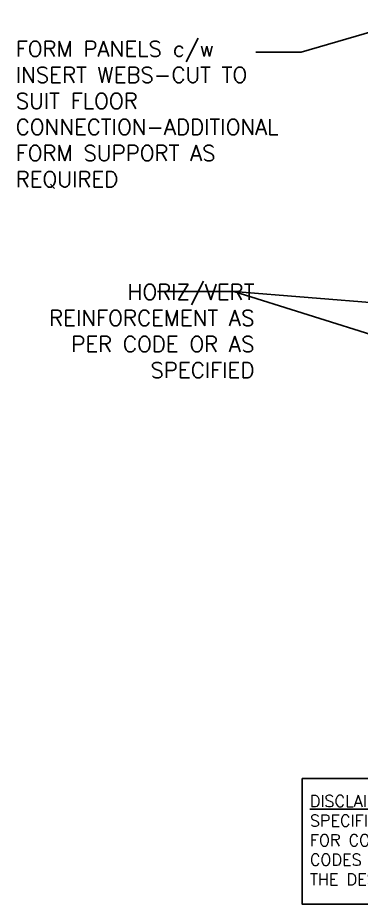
# Model space of a CAD drawing. Header units: inches. Extents: x 103.6 to 151.4, y 92.1 to 160.
# Drawn here: x 103.68 to 120.15, y 92.13 to 134.64 of the extents above; entities that cross this region are included whole.
import ezdxf

# ---------------------------------------------------------------- set-up
doc = ezdxf.new("R2010")
doc.units = ezdxf.units.IN
doc.header["$LTSCALE"] = 0.5
doc.header["$MEASUREMENT"] = 0
doc.layers.add('TEXT', color=4, linetype='Continuous')
doc.styles.add('DIM', font='romans.shx', dxfattribs={"width": 0.7})
doc.styles.add('ROMANS', font='romans.shx', dxfattribs={"height": 0.75})
doc.styles.get("Standard").update_dxf_attribs({"font": 'romans.shx', "height": 0.75})
doc.dimstyles.new('ext_12', dxfattribs={"dimscale": 12, "dimtxt": 0.09375, "dimasz": 0.09375, "dimexe": 0.09375, "dimexo": 0.0625, "dimgap": 0.0625, "dimtad": 1, "dimdec": 1, "dimzin": 3, "dimdsep": 46, "dimlunit": 4, "dimtxsty": 'DIM', "dimcen": 0.09, "dimdle": 0.09375, "dimclrt": 4, "dimadec": 0, "dimazin": 0, "dimtfac": 1, "dimtdec": 1, "dimtmove": 2, "dimatfit": 3, "dimfxl": 1, "dimfrac": 2, "dimtolj": 1, "dimtzin": 0, "dimarcsym": 0})

msp = doc.modelspace()

# ---------------------------------------------------------------- linework, layer by layer
at = {"layer": 'TEXT'}
msp.add_lwpolyline([(117.316, 98.164), (130.299, 98.164), (130.299, 92.126), (117.316, 92.126)], close=True, dxfattribs=at)

# ---------------------------------------------------------------- texts
at = {"layer": 'TEXT', "char_height": 0.75, "style": 'ROMANS'}
for s, insert, width, attachment_point in [('FORM PANELS c/w INSERT WEBS-CUT TO SUIT FLOOR CONNECTION-ADDITIONAL FORM SUPPORT AS REQUIRED', (103.588, 129.988), 12.95276, 4), ('HORIZ/VERT REINFORCEMENT AS PER CODE OR AS SPECIFIED', (115.026, 119.615), 11.41772, 6)]:
    msp.add_mtext(s, dxfattribs=dict(at, insert=insert, width=width, attachment_point=attachment_point))
at = {"layer": 'TEXT', "insert": (117.682, 95.197), "char_height": 0.5625, "width": 14.00235, "attachment_point": 4}
msp.add_mtext('{\\LDISCLAIMER NOTICE:}\\PSPECIFIC INFORMATION REQUIRED FOR COMPLIANCE WITH LOCAL CODES IS THE RESPONSIBILITY OF THE DESIGNER', dxfattribs=at)

# ---------------------------------------------------------------- leaders
at = {"layer": 'TEXT'}
for points in [[(122.898, 134.641), (117.273, 132.995), (115.092, 132.995)], [(130.247, 116.423), (114.046, 121.511), (110.381, 121.511)], [(129.185, 120.287), (114.046, 121.511), (110.381, 121.511)]]:
    msp.add_leader(points, dimstyle='ext_12', dxfattribs=at)

doc.saveas('drawing.dxf')
